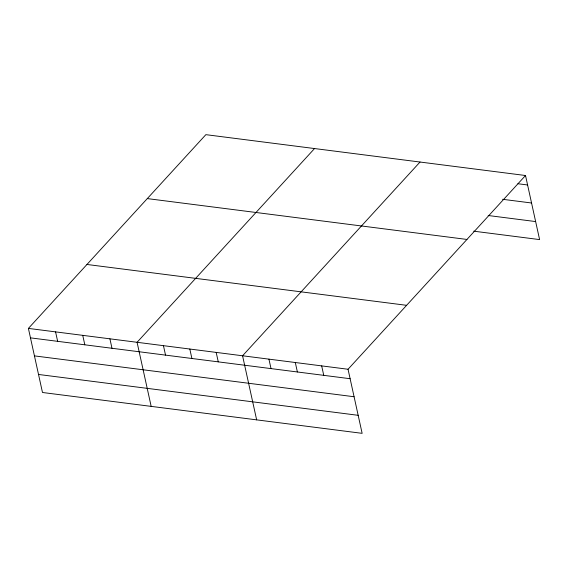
<?xml version="1.0" encoding="UTF-8"?>
<svg xmlns="http://www.w3.org/2000/svg" width="568" height="568" viewBox="0 0 568 568"><rect width="100%" height="100%" fill="white"/><g stroke="black" fill="none" stroke-linecap="round" stroke-linejoin="round"><path stroke-width="0.85" d="M525.514 175.512L348.042 369.257L362.135 433.341L42.486 392.488L28.4 328.403L205.864 134.659L525.514 175.512L539.6 239.597L473.676 231.169M314.544 148.553L137.08 342.291L151.166 406.376M420.029 162.029L242.564 355.774L256.651 419.858M517.924 183.734L527.587 184.969M502.545 199.29L531.556 202.996M488.168 215.506L535.638 221.57M147.304 198.594L466.946 239.447M86.961 264.468L406.61 305.321M28.4 328.403L348.042 369.257M30.48 337.861L350.122 378.714M34.442 355.887L354.084 396.741M38.525 374.461L358.174 415.315M321.673 365.884L323.753 375.349M295.303 362.519L297.384 371.976M268.934 359.146L271.014 368.604M216.188 352.401L218.268 361.866M189.819 349.036L191.899 358.493M163.449 345.663L165.529 355.121M109.908 338.819L111.988 348.283M82.736 335.347L84.817 344.804M55.572 331.875L57.652 341.332"/></g></svg>
